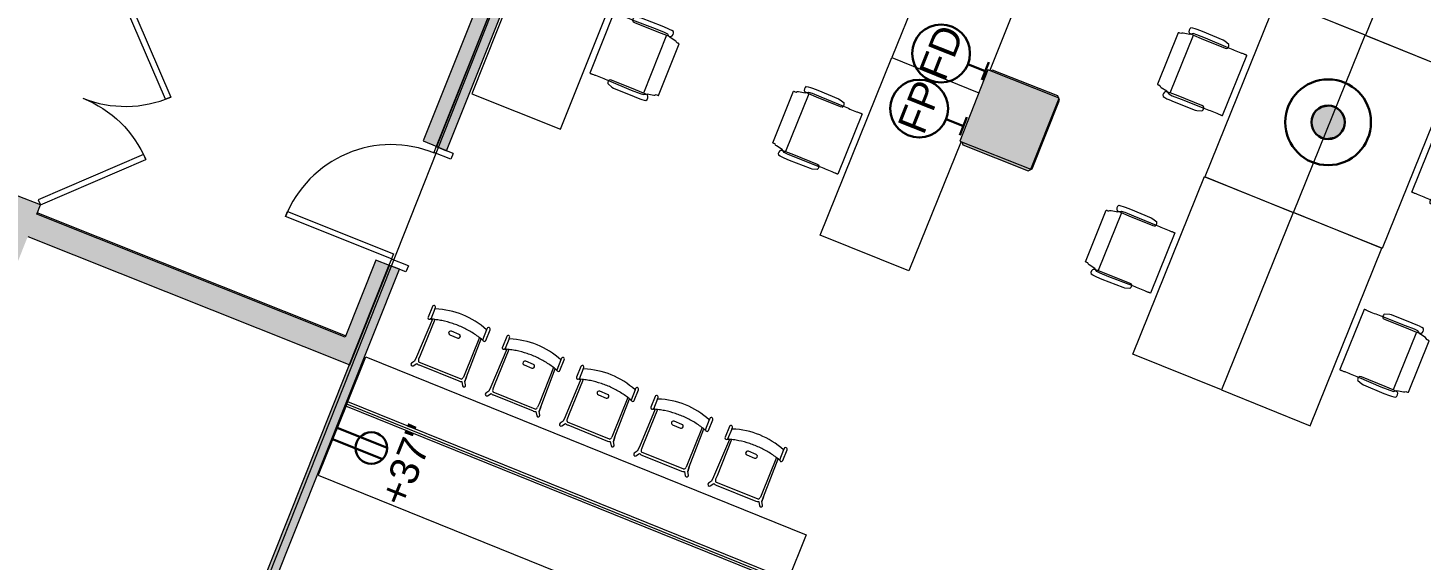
# Model space of a CAD drawing. Header units: inches. Extents: x -13 to 4331, y -638 to 2885.
# Drawn here: x 2525.5 to 2962.7, y 1834.7 to 2001.5 of the extents above; entities that cross this region are included whole.
import ezdxf

# ---------------------------------------------------------------- set-up
doc = ezdxf.new("R2010")
doc.units = ezdxf.units.IN
doc.header["$MEASUREMENT"] = 0
for name, color, linetype, lineweight in [('A-ANNO-NOTE', 131, 'Continuous', 30), ('A-DETL-THIN', 151, 'Continuous', 9), ('A-DOOR', 31, 'Continuous', 13), ('A-DOOR-FRAM', 31, 'Continuous', 20), ('A-WALL', 113, 'Continuous', 9), ('A-WALL-PATT', 111, 'Continuous', 13), ('Chevy Chase Pavilion_3rd Floor Base_dwg', 8, 'Continuous', 9), ('E-ELEC-FIXT', 91, 'Continuous', 9), ('I-FURN', 30, 'Continuous', 9), ('I-FURN-PNLS', 30, 'Continuous', 9), ('I-WALL', 2, 'Continuous', 13), ('Q-CASE', 31, 'Continuous', 9), ('S-COLS', 52, 'Continuous', 13)]:
    doc.layers.add(name, color=color, linetype=linetype, lineweight=lineweight)
doc.styles.add('Swis721 Lt BT', font='swissl.ttf', dxfattribs={"height": 9})

# ---------------------------------------------------------------- blocks, each defined once
blk = doc.blocks.new('Concrete-Rectangular-Column - 24x24-5082804-FIRST FLOOR POWER _ SIGNAL')
at = {"layer": 'S-COLS', "lineweight": 9}
blk.add_hatch(color=7, dxfattribs=at).paths.add_polyline_path([(12, -12), (12, 12), (-12, 12), (-12, -12)], flags=0)
at = {"layer": 'S-COLS', "color": 8, "lineweight": 20}
for p, q in [((12, 12), (-12, 12)), ((-12, 12), (-12, -12)), ((12, -12), (12, 12)), ((-12, -12), (12, -12))]:
    blk.add_line(p, q, dxfattribs=at)
blk = doc.blocks.new('Single Flush - OTJ_SOLIDFLUSH_ALUM-5082654-FIRST FLOOR POWER _ SIGNAL')
at = {"layer": 'A-DOOR', "lineweight": 20}
for p, q in [((16.15625, -1.75), (17.90625, -1.75)), ((16.15625, -37.5625), (16.15625, -1.75)), ((17.90625, -1.75), (17.90625, -37.5625)), ((17.90625, -37.5625), (16.15625, -37.5625))]:
    blk.add_line(p, q, dxfattribs=at)
at = {"layer": 'A-DOOR', "lineweight": 9}
blk.add_arc((17.90625, -1.75), 35.8125, 179.5, 270, dxfattribs=at)
at = {"layer": 'A-DOOR-FRAM'}
for p, q in [((-20, 4), (-20, -1.75)), ((-20, 4), (-18, 4)), ((-18, 4), (-18, -1.75)), ((18.000004, 4), (18.000004, -1.75)), ((18.000004, 4), (20.000004, 4)), ((20.000004, 4), (20.000004, -1.75)), ((-20, -1.75), (-18, -1.75)), ((18.000004, -1.75), (20.000004, -1.75))]:
    blk.add_line(p, q, dxfattribs=at)
blk = doc.blocks.new('C-Counter Top1 - 24_ Depth-5485153-FIRST FLOOR POWER _ SIGNAL')
at = {"layer": 'Q-CASE'}
for p, q in [((-47.26, 0), (-47.26, -24)), ((101.74, -24), (101.74, 0)), ((101.74, -0.75), (-47.26, -0.75)), ((-47.26, -24), (101.74, -24))]:
    blk.add_line(p, q, dxfattribs=at)
blk = doc.blocks.new('C-Counter Top1 - 16_ Depth_ Bar Height-5485154-FIRST FLOOR POWER _ SIGNAL')
at = {"layer": 'Q-CASE'}
for p, q in [((-47.26, 16), (101.74, 16)), ((-47.26, 0), (-47.26, 16)), ((101.74, 16), (101.74, 0)), ((101.74, 0.75), (-47.26, 0.75)), ((101.74, 0), (-47.26, 0))]:
    blk.add_line(p, q, dxfattribs=at)
blk = doc.blocks.new('HermanMiller_Collection_Air-Chair_SideChair_NoArms - No Arms-5099947-FIRST FLOOR POWER _ SIGNAL')
at = {"layer": 'I-FURN'}
for p, q in [((-5.68, 9.75), (-9.31, 9.75)), ((-9.31, 8.75), (-8.85, 8.75)), ((-9.31, 8.75), (-8.81, 8.75)), ((-8.84, 8.77), (-5.42, 8.77)), ((-5.42, 8.77), (-5.68, 8.77)), ((-5.57, 8.22), (-5.42, 8.77)), ((9.64, 9.14), (8.69, 8.54)), ((-5.8, 7.57), (6.45, 7.57)), ((7.17, 8.43), (-5.57, 8.22)), ((6.45, 7.57), (7.62, 7.57)), ((8.69, 8.54), (7.17, 8.43)), ((7.17, 8.43), (8.69, 8.54)), ((8.49, 7.13), (8.49, -7.13)), ((9.08, 7.59), (10.24, 8.35)), ((9.27, -6.7), (9.27, 6.7)), ((-4.32, 1.3), (-4.32, -1.3)), ((-3.07, -1.32), (-3.07, 1.32)), ((-5.8, -7.57), (6.45, -7.57)), ((-5.42, -8.77), (-5.57, -8.22)), ((-5.57, -8.22), (7.17, -8.43)), ((6.45, -7.57), (7.62, -7.57)), ((7.17, -8.43), (8.69, -8.54)), ((8.69, -8.54), (9.64, -9.14)), ((10.24, -8.35), (9.08, -7.59)), ((-8.85, -8.75), (-9.31, -8.75)), ((-9.31, -9.75), (-5.68, -9.75)), ((-8.84, -8.77), (-5.42, -8.77)), ((-5.68, -8.77), (-5.42, -8.77))]:
    blk.add_line(p, q, dxfattribs=at)
for centre, radius, start, end in [((14.84, 0), 25.25, 159.7239, 199.9201), ((-9.31, 9.25), 0.5, 90, 270.1396), ((-5.68, 9.26), 0.492, 270, 90), ((9.91, 8.72), 0.5, 311.8715, 122.6899), ((7.62, 6.48), 1.09, 36.581, 90.0885), ((7.77, 6.85), 1.51, 354.3907, 29.6995), ((-3.69, 1.32), 0.625, 360, 182.1509), ((-3.69, -1.32), 0.625, 177.8491, 360), ((14.83, 0), 25.24, 199.9201, 200.2762), ((7.62, -6.48), 1.09, 269.9026, 323.4112), ((7.77, -6.85), 1.51, 330.3005, 5.6093), ((9.91, -8.72), 0.5, 237.3101, 48.1285), ((-9.31, -9.25), 0.5, 89.8604, 270), ((-5.68, -9.26), 0.492, 270, 90)]:
    blk.add_arc(centre, radius, start, end, dxfattribs=at)
blk.add_open_spline([(-5.42, 8.77), (-5.6, 8.2), (-5.92, 7.07), (-6.43, 4.75), (-6.8, 1.79), (-6.8, -1.79), (-6.43, -4.75), (-5.92, -7.07), (-5.6, -8.2), (-5.42, -8.77)], degree=3, knots=[-1, -1, -1, -1, -0.9, -0.8, -0.6, -0.4, -0.2, -0.1, 0, 0, 0, 0], dxfattribs=at)
blk = doc.blocks.new('F - BENCHING _RECTANGULAR-1 CHAIRS_ - F - BENCHING _RECTANGULAR-1 CHAIRS_-5112091-FIRST FLOOR POWER _ SIGNAL')
at = {"layer": 'I-FURN'}
for p, q in [((8.75, 39.66), (-8.68, 39.66)), ((-11.77, 35.18), (-11.8, 34.53)), ((-11.7, 35.95), (-11.77, 35.18)), ((-11.59, 36.56), (-11.7, 35.95)), ((-10.18, 35.18), (-10.28, 34.02)), ((-9.77, 35.78), (-10.18, 35.18)), ((-9.79, 36.11), (-9.81, 36.34)), ((-9.73, 34.95), (-9.79, 36.11)), ((-9.54, 36.11), (-9.77, 35.78)), ((-9.14, 38.18), (-9.54, 36.11)), ((-8.99, 38.56), (-9.14, 38.18)), ((-8.74, 38.82), (-8.99, 38.56)), ((9.06, 38.56), (8.8, 38.82)), ((9.13, 38.42), (9.06, 38.56)), ((9.21, 38.18), (9.13, 38.42)), ((9.61, 36.11), (9.21, 38.18)), ((9.84, 35.78), (9.61, 36.11)), ((9.86, 36.11), (9.79, 34.95)), ((10.24, 35.18), (9.84, 35.78)), ((9.88, 36.34), (9.86, 36.11)), ((10.35, 34.02), (10.24, 35.18)), ((11.77, 35.95), (11.66, 36.56)), ((11.84, 35.18), (11.77, 35.95)), ((11.87, 34.53), (11.84, 35.18)), ((-11.8, 34.53), (-11.85, 32.67)), ((-11.85, 32.67), (-11.75, 25.67)), ((-10.28, 34.02), (-10.28, 31.02)), ((-10.28, 31.02), (-10.17, 23.35)), ((-9.68, 32.27), (-9.73, 34.95)), ((-9.73, 34.95), (9.79, 34.95)), ((-9.68, 24.18), (-9.68, 32.27)), ((9.79, 34.95), (9.75, 32.27)), ((9.75, 32.27), (9.75, 24.18)), ((10.24, 23.35), (10.35, 31.02)), ((10.35, 31.02), (10.35, 34.02)), ((11.82, 25.67), (11.92, 32.67)), ((11.92, 32.67), (11.87, 34.53)), ((-11.75, 25.67), (-11.69, 25.08)), ((-11.69, 25.08), (-11.2, 23.58)), ((-9.74, 23.68), (-9.68, 24.18)), ((9.75, 24.18), (9.81, 23.68)), ((11.27, 23.58), (11.76, 25.08)), ((11.76, 25.08), (11.82, 25.67)), ((-10.14, 17.03), (10.2, 17.03))]:
    blk.add_line(p, q, dxfattribs=at)
for centre, radius, start, end in [((-10.82, 35.49), 1.32, 40.065, 125.935), ((10.89, 35.49), 1.32, 54.065, 139.935), ((-10.48, 24.43), 1.12, 229.743, 286.0891), ((-10.4, 24.1), 0.781, 286.8466, 327.6782), ((10.47, 24.1), 0.781, 212.3218, 253.1534), ((10.55, 24.43), 1.12, 253.9109, 310.257)]:
    blk.add_arc(centre, radius, start, end, dxfattribs=at)
for points, knots in [([(-8.68, 39.66), (-8.68, 39.66), (-8.69, 39.64), (-8.7, 39.59), (-8.71, 39.53), (-8.71, 39.44), (-8.72, 39.34), (-8.73, 39.19), (-8.73, 39.01), (-8.74, 38.87), (-8.74, 38.82)], [0, 0, 0, 0, 0.111111, 0.222222, 0.333333, 0.444444, 0.555556, 0.666667, 0.888889, 1, 1, 1, 1]), ([(8.8, 38.82), (8.8, 39.01), (8.79, 39.28), (8.78, 39.5), (8.77, 39.59), (8.76, 39.64), (8.75, 39.66), (8.75, 39.66)], [0, 0, 0, 0, 0.444444, 0.666667, 0.777778, 0.888889, 1, 1, 1, 1]), ([(-10.18, 17.97), (-10.18, 17.89), (-10.18, 17.73), (-10.18, 17.4), (-10.16, 17.1), (-10.14, 17.03), (-10.14, 17.03)], [0, 0, 0, 0, 0.181818, 0.363636, 0.727273, 1, 1, 1, 1]), ([(10.2, 17.03), (10.21, 17.03), (10.21, 17.03), (10.22, 17.06), (10.23, 17.12), (10.23, 17.19), (10.24, 17.27), (10.25, 17.41), (10.25, 17.64), (10.25, 17.85), (10.25, 17.97)], [0, 0, 0, 0, 0.090909, 0.181818, 0.272727, 0.363636, 0.454545, 0.545455, 0.727273, 1, 1, 1, 1])]:
    blk.add_open_spline(points, degree=3, knots=knots, dxfattribs=at)
for points in [[(-10.17, 23.35), (-10.16, 22.62), (-10.15, 21.16), (-10.14, 19.68), (-10.13, 18.94)], [(10.2, 18.94), (10.2, 19.68), (10.21, 21.16), (10.23, 22.62), (10.24, 23.35)], [(-10.13, 18.94), (-10.14, 18.78), (-10.16, 18.46), (-10.17, 18.13), (-10.18, 17.97)], [(10.25, 17.97), (10.24, 18.13), (10.23, 18.46), (10.21, 18.78), (10.2, 18.94)]]:
    blk.add_open_spline(points, degree=3, dxfattribs=at)
at = {"layer": 'I-FURN-PNLS'}
for p, q in [((30, 15), (-30, 15)), ((-30, 15), (-30, -15)), ((30, -15), (30, 15)), ((-30, -15), (30, -15))]:
    blk.add_line(p, q, dxfattribs=at)
blk = doc.blocks.new('F - BENCHING _RECTANGULAR-1 CHAIRS_ - F - BENCHING _RECTANGULAR-1 CHAIRS_-5189738-FIRST FLOOR POWER _ SIGNAL')
at = {"layer": 'I-FURN'}
for p, q in [((-10.14, -17.03), (10.2, -17.03)), ((-11.85, -32.67), (-11.75, -25.67)), ((-11.75, -25.67), (-11.69, -25.08)), ((-11.69, -25.08), (-11.2, -23.58)), ((-10.28, -31.02), (-10.17, -23.35)), ((-9.74, -23.68), (-9.68, -24.18)), ((-9.68, -24.18), (-9.68, -32.27)), ((9.75, -24.18), (9.81, -23.68)), ((9.75, -32.27), (9.75, -24.18)), ((10.24, -23.35), (10.35, -31.02)), ((11.27, -23.58), (11.76, -25.08)), ((11.76, -25.08), (11.82, -25.67)), ((11.82, -25.67), (11.92, -32.67)), ((-11.8, -34.53), (-11.85, -32.67)), ((-11.77, -35.18), (-11.8, -34.53)), ((-10.28, -34.02), (-10.28, -31.02)), ((-10.18, -35.18), (-10.28, -34.02)), ((-9.73, -34.95), (-9.79, -36.11)), ((-9.68, -32.27), (-9.73, -34.95)), ((-9.73, -34.95), (9.79, -34.95)), ((9.79, -34.95), (9.75, -32.27)), ((9.86, -36.11), (9.79, -34.95)), ((10.35, -34.02), (10.24, -35.18)), ((10.35, -31.02), (10.35, -34.02)), ((11.87, -34.53), (11.84, -35.18)), ((11.92, -32.67), (11.87, -34.53)), ((-11.7, -35.95), (-11.77, -35.18)), ((-11.59, -36.56), (-11.7, -35.95)), ((-9.77, -35.78), (-10.18, -35.18)), ((-9.79, -36.11), (-9.81, -36.34)), ((-9.54, -36.11), (-9.77, -35.78)), ((-9.14, -38.18), (-9.54, -36.11)), ((-8.99, -38.56), (-9.14, -38.18)), ((-8.74, -38.82), (-8.99, -38.56)), ((9.06, -38.56), (8.8, -38.82)), ((9.13, -38.42), (9.06, -38.56)), ((9.21, -38.18), (9.13, -38.42)), ((9.61, -36.11), (9.21, -38.18)), ((9.84, -35.78), (9.61, -36.11)), ((10.24, -35.18), (9.84, -35.78)), ((9.88, -36.34), (9.86, -36.11)), ((11.77, -35.95), (11.66, -36.56)), ((11.84, -35.18), (11.77, -35.95)), ((8.75, -39.66), (-8.68, -39.66))]:
    blk.add_line(p, q, dxfattribs=at)
for centre, radius, start, end in [((-10.48, -24.43), 1.12, 73.9109, 130.257), ((-10.4, -24.1), 0.781, 32.3218, 73.1534), ((10.47, -24.1), 0.781, 106.8466, 147.6782), ((10.55, -24.43), 1.12, 49.743, 106.0891), ((-10.82, -35.49), 1.32, 234.065, 319.935), ((10.89, -35.49), 1.32, 220.065, 305.935)]:
    blk.add_arc(centre, radius, start, end, dxfattribs=at)
for points, knots in [([(-10.18, -17.97), (-10.18, -17.85), (-10.18, -17.64), (-10.18, -17.41), (-10.17, -17.27), (-10.17, -17.19), (-10.16, -17.12), (-10.15, -17.06), (-10.14, -17.03), (-10.14, -17.03), (-10.14, -17.03)], [-1, -1, -1, -1, -0.727273, -0.545455, -0.454545, -0.363636, -0.272727, -0.181818, -0.090909, 0, 0, 0, 0]), ([(10.2, -17.03), (10.21, -17.03), (10.23, -17.1), (10.25, -17.4), (10.25, -17.73), (10.25, -17.89), (10.25, -17.97)], [-1, -1, -1, -1, -0.727273, -0.363636, -0.181818, 0, 0, 0, 0]), ([(-8.68, -39.66), (-8.68, -39.66), (-8.69, -39.64), (-8.7, -39.59), (-8.71, -39.5), (-8.73, -39.28), (-8.73, -39.01), (-8.74, -38.82)], [-1, -1, -1, -1, -0.888889, -0.777778, -0.666667, -0.444444, 0, 0, 0, 0]), ([(8.8, -38.82), (8.8, -38.87), (8.8, -39.01), (8.8, -39.19), (8.79, -39.34), (8.78, -39.44), (8.78, -39.53), (8.77, -39.59), (8.76, -39.64), (8.75, -39.66), (8.75, -39.66)], [-1, -1, -1, -1, -0.888889, -0.666667, -0.555556, -0.444444, -0.333333, -0.222222, -0.111111, 0, 0, 0, 0])]:
    blk.add_open_spline(points, degree=3, knots=knots, dxfattribs=at)
for points in [[(-10.13, -18.94), (-10.14, -18.78), (-10.16, -18.46), (-10.17, -18.13), (-10.18, -17.97)], [(-10.17, -23.35), (-10.16, -22.62), (-10.15, -21.16), (-10.14, -19.68), (-10.13, -18.94)], [(10.25, -17.97), (10.24, -18.13), (10.23, -18.46), (10.21, -18.78), (10.2, -18.94)], [(10.2, -18.94), (10.2, -19.68), (10.21, -21.16), (10.23, -22.62), (10.24, -23.35)]]:
    blk.add_open_spline(points, degree=3, dxfattribs=at)
at = {"layer": 'I-FURN-PNLS'}
for p, q in [((-30, 15), (30, 15)), ((-30, -15), (-30, 15)), ((30, 15), (30, -15)), ((30, -15), (-30, -15))]:
    blk.add_line(p, q, dxfattribs=at)
blk = doc.blocks.new('F - BENCHING _RECTANGULAR-1 CHAIRS_ - F - BENCHING _RECTANGULAR-1 CHAIRS_-V31-FIRST FLOOR POWER _ SIGNAL')
at = {"layer": 'I-FURN'}
for p, q in [((8.75, 39.66), (-8.68, 39.66)), ((-11.77, 35.18), (-11.8, 34.53)), ((-11.7, 35.95), (-11.77, 35.18)), ((-11.59, 36.56), (-11.7, 35.95)), ((-10.18, 35.18), (-10.28, 34.02)), ((-9.77, 35.78), (-10.18, 35.18)), ((-9.79, 36.11), (-9.81, 36.34)), ((-9.73, 34.95), (-9.79, 36.11)), ((-9.54, 36.11), (-9.77, 35.78)), ((-9.14, 38.18), (-9.54, 36.11)), ((-8.99, 38.56), (-9.14, 38.18)), ((-8.74, 38.82), (-8.99, 38.56)), ((9.06, 38.56), (8.8, 38.82)), ((9.13, 38.42), (9.06, 38.56)), ((9.21, 38.18), (9.13, 38.42)), ((9.61, 36.11), (9.21, 38.18)), ((9.84, 35.78), (9.61, 36.11)), ((9.86, 36.11), (9.79, 34.95)), ((10.24, 35.18), (9.84, 35.78)), ((9.88, 36.34), (9.86, 36.11)), ((10.35, 34.02), (10.24, 35.18)), ((11.77, 35.95), (11.66, 36.56)), ((11.84, 35.18), (11.77, 35.95)), ((11.87, 34.53), (11.84, 35.18)), ((-11.8, 34.53), (-11.85, 32.67)), ((-11.85, 32.67), (-11.75, 25.67)), ((-10.28, 34.02), (-10.28, 31.02)), ((-10.28, 31.02), (-10.17, 23.35)), ((-9.68, 32.27), (-9.73, 34.95)), ((-9.73, 34.95), (9.79, 34.95)), ((-9.68, 24.18), (-9.68, 32.27)), ((9.79, 34.95), (9.75, 32.27)), ((9.75, 32.27), (9.75, 24.18)), ((10.24, 23.35), (10.35, 31.02)), ((10.35, 31.02), (10.35, 34.02)), ((11.82, 25.67), (11.92, 32.67)), ((11.92, 32.67), (11.87, 34.53)), ((-11.75, 25.67), (-11.69, 25.08)), ((-11.69, 25.08), (-11.2, 23.58)), ((-9.74, 23.68), (-9.68, 24.18)), ((9.75, 24.18), (9.81, 23.68)), ((11.27, 23.58), (11.76, 25.08)), ((11.76, 25.08), (11.82, 25.67)), ((-10.14, 17.03), (10.2, 17.03))]:
    blk.add_line(p, q, dxfattribs=at)
for centre, radius, start, end in [((-10.82, 35.49), 1.32, 40.065, 125.935), ((10.89, 35.49), 1.32, 54.065, 139.935), ((-10.48, 24.43), 1.12, 229.743, 286.0891), ((-10.4, 24.1), 0.781, 286.8466, 327.6782), ((10.47, 24.1), 0.781, 212.3218, 253.1534), ((10.55, 24.43), 1.12, 253.9109, 310.257)]:
    blk.add_arc(centre, radius, start, end, dxfattribs=at)
for points, knots in [([(-8.68, 39.66), (-8.68, 39.66), (-8.69, 39.64), (-8.7, 39.59), (-8.71, 39.53), (-8.71, 39.44), (-8.72, 39.34), (-8.73, 39.19), (-8.73, 39.01), (-8.74, 38.87), (-8.74, 38.82)], [0, 0, 0, 0, 0.111111, 0.222222, 0.333333, 0.444444, 0.555556, 0.666667, 0.888889, 1, 1, 1, 1]), ([(8.8, 38.82), (8.8, 39.01), (8.79, 39.28), (8.78, 39.5), (8.77, 39.59), (8.76, 39.64), (8.75, 39.66), (8.75, 39.66)], [0, 0, 0, 0, 0.444444, 0.666667, 0.777778, 0.888889, 1, 1, 1, 1]), ([(-10.18, 17.97), (-10.18, 17.89), (-10.18, 17.73), (-10.18, 17.4), (-10.16, 17.1), (-10.14, 17.03), (-10.14, 17.03)], [0, 0, 0, 0, 0.181818, 0.363636, 0.727273, 1, 1, 1, 1]), ([(10.2, 17.03), (10.21, 17.03), (10.21, 17.03), (10.22, 17.06), (10.23, 17.12), (10.23, 17.19), (10.24, 17.27), (10.25, 17.41), (10.25, 17.64), (10.25, 17.85), (10.25, 17.97)], [0, 0, 0, 0, 0.090909, 0.181818, 0.272727, 0.363636, 0.454545, 0.545455, 0.727273, 1, 1, 1, 1])]:
    blk.add_open_spline(points, degree=3, knots=knots, dxfattribs=at)
for points in [[(-10.17, 23.35), (-10.16, 22.62), (-10.15, 21.16), (-10.14, 19.68), (-10.13, 18.94)], [(10.2, 18.94), (10.2, 19.68), (10.21, 21.16), (10.23, 22.62), (10.24, 23.35)], [(-10.13, 18.94), (-10.14, 18.78), (-10.16, 18.46), (-10.17, 18.13), (-10.18, 17.97)], [(10.25, 17.97), (10.24, 18.13), (10.23, 18.46), (10.21, 18.78), (10.2, 18.94)]]:
    blk.add_open_spline(points, degree=3, dxfattribs=at)
at = {"layer": 'I-FURN-PNLS'}
for p, q in [((30, 15), (-30, 15)), ((-30, 15), (-30, -14.46)), ((30, -15), (30, 15)), ((-22.28, -15), (30, -15))]:
    blk.add_line(p, q, dxfattribs=at)
blk = doc.blocks.new('F - BENCHING _RECTANGULAR-1 CHAIRS_ - F - BENCHING _RECTANGULAR-1 CHAIRS_-V32-FIRST FLOOR POWER _ SIGNAL')
at = {"layer": 'I-FURN'}
for p, q in [((-10.14, -17.03), (10.2, -17.03)), ((-11.85, -32.67), (-11.75, -25.67)), ((-11.75, -25.67), (-11.69, -25.08)), ((-11.69, -25.08), (-11.2, -23.58)), ((-10.28, -31.02), (-10.17, -23.35)), ((-9.74, -23.68), (-9.68, -24.18)), ((-9.68, -24.18), (-9.68, -32.27)), ((9.75, -24.18), (9.81, -23.68)), ((9.75, -32.27), (9.75, -24.18)), ((10.24, -23.35), (10.35, -31.02)), ((11.27, -23.58), (11.76, -25.08)), ((11.76, -25.08), (11.82, -25.67)), ((11.82, -25.67), (11.92, -32.67)), ((-11.8, -34.53), (-11.85, -32.67)), ((-11.77, -35.18), (-11.8, -34.53)), ((-10.28, -34.02), (-10.28, -31.02)), ((-10.18, -35.18), (-10.28, -34.02)), ((-9.73, -34.95), (-9.79, -36.11)), ((-9.68, -32.27), (-9.73, -34.95)), ((-9.73, -34.95), (9.79, -34.95)), ((9.79, -34.95), (9.75, -32.27)), ((9.86, -36.11), (9.79, -34.95)), ((10.35, -34.02), (10.24, -35.18)), ((10.35, -31.02), (10.35, -34.02)), ((11.87, -34.53), (11.84, -35.18)), ((11.92, -32.67), (11.87, -34.53)), ((-11.7, -35.95), (-11.77, -35.18)), ((-11.59, -36.56), (-11.7, -35.95)), ((-9.77, -35.78), (-10.18, -35.18)), ((-9.79, -36.11), (-9.81, -36.34)), ((-9.54, -36.11), (-9.77, -35.78)), ((-9.14, -38.18), (-9.54, -36.11)), ((-8.99, -38.56), (-9.14, -38.18)), ((-8.74, -38.82), (-8.99, -38.56)), ((9.06, -38.56), (8.8, -38.82)), ((9.13, -38.42), (9.06, -38.56)), ((9.21, -38.18), (9.13, -38.42)), ((9.61, -36.11), (9.21, -38.18)), ((9.84, -35.78), (9.61, -36.11)), ((10.24, -35.18), (9.84, -35.78)), ((9.88, -36.34), (9.86, -36.11)), ((11.77, -35.95), (11.66, -36.56)), ((11.84, -35.18), (11.77, -35.95)), ((8.75, -39.66), (-8.68, -39.66))]:
    blk.add_line(p, q, dxfattribs=at)
for centre, radius, start, end in [((-10.48, -24.43), 1.12, 73.9109, 130.257), ((-10.4, -24.1), 0.781, 32.3218, 73.1534), ((10.47, -24.1), 0.781, 106.8466, 147.6782), ((10.55, -24.43), 1.12, 49.743, 106.0891), ((-10.82, -35.49), 1.32, 234.065, 319.935), ((10.89, -35.49), 1.32, 220.065, 305.935)]:
    blk.add_arc(centre, radius, start, end, dxfattribs=at)
for points, knots in [([(-10.18, -17.97), (-10.18, -17.85), (-10.18, -17.64), (-10.18, -17.41), (-10.17, -17.27), (-10.17, -17.19), (-10.16, -17.12), (-10.15, -17.06), (-10.14, -17.03), (-10.14, -17.03), (-10.14, -17.03)], [-1, -1, -1, -1, -0.727273, -0.545455, -0.454545, -0.363636, -0.272727, -0.181818, -0.090909, 0, 0, 0, 0]), ([(10.2, -17.03), (10.21, -17.03), (10.23, -17.1), (10.25, -17.4), (10.25, -17.73), (10.25, -17.89), (10.25, -17.97)], [-1, -1, -1, -1, -0.727273, -0.363636, -0.181818, 0, 0, 0, 0]), ([(-8.68, -39.66), (-8.68, -39.66), (-8.69, -39.64), (-8.7, -39.59), (-8.71, -39.5), (-8.73, -39.28), (-8.73, -39.01), (-8.74, -38.82)], [-1, -1, -1, -1, -0.888889, -0.777778, -0.666667, -0.444444, 0, 0, 0, 0]), ([(8.8, -38.82), (8.8, -38.87), (8.8, -39.01), (8.8, -39.19), (8.79, -39.34), (8.78, -39.44), (8.78, -39.53), (8.77, -39.59), (8.76, -39.64), (8.75, -39.66), (8.75, -39.66)], [-1, -1, -1, -1, -0.888889, -0.666667, -0.555556, -0.444444, -0.333333, -0.222222, -0.111111, 0, 0, 0, 0])]:
    blk.add_open_spline(points, degree=3, knots=knots, dxfattribs=at)
for points in [[(-10.13, -18.94), (-10.14, -18.78), (-10.16, -18.46), (-10.17, -18.13), (-10.18, -17.97)], [(-10.17, -23.35), (-10.16, -22.62), (-10.15, -21.16), (-10.14, -19.68), (-10.13, -18.94)], [(10.25, -17.97), (10.24, -18.13), (10.23, -18.46), (10.21, -18.78), (10.2, -18.94)], [(10.2, -18.94), (10.2, -19.68), (10.21, -21.16), (10.23, -22.62), (10.24, -23.35)]]:
    blk.add_open_spline(points, degree=3, dxfattribs=at)
at = {"layer": 'I-FURN-PNLS'}
for p, q in [((-30, -15), (-30, 14.46)), ((-13.72, 15), (30, 15)), ((30, 15), (30, -15)), ((30, -15), (-30, -15))]:
    blk.add_line(p, q, dxfattribs=at)
blk = doc.blocks.new('PS - Power Device _Wall Base_ - Basefeed Data-V53-FIRST FLOOR POWER _ SIGNAL')
at = {"layer": 'E-ELEC-FIXT'}
for p, q in [((2825.32, 1985.19), (2826.34, 1987.75)), ((2825.32, 1985.19), (2825.5, 1985.12)), ((2826.51, 1987.68), (2826.34, 1987.75))]:
    blk.add_line(p, q, dxfattribs=at)
blk = doc.blocks.new('Chevy Chase Pavilion_3rd Floor Base_dwg__U3-5518006-FIRST FLOOR POWER _ SIGNAL')
at = {"layer": 'A-DOOR', "color": 7, "lineweight": 9, "flags": 128}
blk.add_lwpolyline([(0, 0), (25.46, 25.46), (26.07, 24.84), (26.66, 24.18), (1.24, -1.24)], close=True, dxfattribs=at)
at = {"layer": 'A-DOOR', "color": 7, "lineweight": 9}
blk.add_arc((0, 0), 36, 0, 45, dxfattribs=at)
blk = doc.blocks.new('Chevy Chase Pavilion_3rd Floor Base_dwg__U3-5518005-FIRST FLOOR POWER _ SIGNAL')
at = {"layer": 'A-DOOR', "color": 7, "lineweight": 9, "flags": 128}
blk.add_lwpolyline([(0, 0), (25.46, 25.46), (26.07, 24.84), (26.66, 24.18), (1.24, -1.24)], close=True, dxfattribs=at)
at = {"layer": 'A-DOOR', "color": 7, "lineweight": 9}
blk.add_arc((0, 0), 36, 0, 45, dxfattribs=at)
blk = doc.blocks.new('Chevy Chase Pavilion_3rd Floor Base_dwg-5020009-FIRST FLOOR POWER _ SIGNAL')
at = {"layer": 'A-WALL-PATT', "lineweight": 9}
h = blk.add_hatch(color=7, dxfattribs=at)
h.paths.add_polyline_path([(2839.39, 1956.78), (2840.69, 1957.34), (2849.23, 1978.9), (2849.03, 1979.36), (2840.25, 1957.2), (2818.54, 1965.8), (2818.94, 1964.89), (2838.33, 1957.2)], flags=0)
h.paths.add_polyline_path([(2848.94, 1979.57), (2848.67, 1980.2), (2828.22, 1988.3), (2827.59, 1988.03), (2848.67, 1979.68)], flags=0)
at = {"layer": 'A-WALL', "color": 7}
blk.add_line((2625.21, 1905.01), (2528.47, 1943.59), dxfattribs=at)
at = {"layer": 'S-COLS', "color": 7, "lineweight": 9, "flags": 128}
for points in [[(2848.94, 1979.57), (2848.67, 1980.2), (2828.22, 1988.3), (2827.59, 1988.03)], [(2818.54, 1965.8), (2818.94, 1964.89), (2839.39, 1956.78), (2840.69, 1957.34), (2849.23, 1978.9), (2849.03, 1979.36)]]:
    blk.add_lwpolyline(points, dxfattribs=at)
at = {"rotation": 248.2578975104178}
blk.add_blockref('Chevy Chase Pavilion_3rd Floor Base_dwg__U3-5518006-FIRST FLOOR POWER _ SIGNAL', (2556.12, 2012.93), dxfattribs=at)
at = {"extrusion": (0, 0, -1), "zscale": -1, "rotation": 111.7418975103844}
blk.add_blockref('Chevy Chase Pavilion_3rd Floor Base_dwg__U3-5518005-FIRST FLOOR POWER _ SIGNAL', (-2529.45, 1946.05), dxfattribs=at)

msp = doc.modelspace()

# ---------------------------------------------------------------- hatches: boundary and pattern name
at = {"layer": 'A-ANNO-NOTE', "lineweight": 9}
for points in [[(2929.56, 1968.49), (2930.6, 1976.33), (2928.41, 1970.71)], [(2928.41, 1973.2), (2930.6, 1976.33), (2929.38, 1975.19)], [(2928.41, 1970.71), (2930.6, 1976.33), (2928.41, 1973.2)], [(2929.38, 1975.19), (2930.6, 1976.33), (2930.05, 1975.9)], [(2936.41, 1967.58), (2930.6, 1976.33), (2929.56, 1968.49)], [(2930.6, 1976.33), (2934.75, 1977.05), (2932.26, 1977.05)], [(2936.96, 1975.9), (2934.75, 1977.05), (2930.6, 1976.33)], [(2930.6, 1976.33), (2931.99, 1976.98), (2930.96, 1976.54)], [(2936.41, 1967.58), (2937.46, 1975.41), (2930.6, 1976.33)], [(2937.46, 1975.41), (2936.96, 1975.9), (2930.6, 1976.33)], [(2934.75, 1977.05), (2932.95, 1977.17), (2932.26, 1977.05)], [(2934.75, 1977.05), (2934.06, 1977.17), (2932.95, 1977.17)], [(2936.96, 1975.9), (2936.05, 1976.54), (2934.75, 1977.05)], [(2936.05, 1976.54), (2935.42, 1976.84), (2935.02, 1976.98)], [(2936.96, 1975.9), (2936.75, 1976.08), (2936.05, 1976.54)], [(2928.41, 1970.71), (2928.41, 1973.2), (2928.29, 1971.39)], [(2928.29, 1971.39), (2928.41, 1973.2), (2928.29, 1972.51)], [(2928.41, 1973.2), (2929.38, 1975.19), (2928.91, 1974.5)], [(2936.41, 1967.58), (2938.61, 1973.2), (2937.46, 1975.41)], [(2936.41, 1967.58), (2938.61, 1970.71), (2938.61, 1973.2)], [(2938.61, 1973.2), (2938.1, 1974.5), (2937.46, 1975.41)], [(2938.1, 1974.5), (2937.96, 1974.74), (2937.64, 1975.19)], [(2938.61, 1973.2), (2938.53, 1973.47), (2938.1, 1974.5)], [(2938.53, 1973.47), (2938.4, 1973.86), (2938.1, 1974.5)], [(2938.61, 1970.71), (2938.73, 1971.39), (2938.61, 1973.2)], [(2938.73, 1971.39), (2938.73, 1972.51), (2938.61, 1973.2)], [(2938.73, 1971.39), (2938.76, 1971.95), (2938.73, 1972.51)], [(2929.56, 1968.49), (2928.41, 1970.71), (2928.91, 1969.41)], [(2936.41, 1967.58), (2929.56, 1968.49), (2930.05, 1968)], [(2932.26, 1966.85), (2930.05, 1968), (2930.96, 1967.36)], [(2932.26, 1966.85), (2936.41, 1967.58), (2930.05, 1968)], [(2934.75, 1966.85), (2936.41, 1967.58), (2932.26, 1966.85)], [(2934.75, 1966.85), (2935.02, 1966.92), (2936.41, 1967.58)], [(2935.02, 1966.92), (2936.05, 1967.36), (2936.41, 1967.58)], [(2935.02, 1966.92), (2935.42, 1967.06), (2936.05, 1967.36)], [(2936.41, 1967.58), (2937.64, 1968.71), (2938.61, 1970.71)], [(2936.41, 1967.58), (2936.96, 1968), (2937.64, 1968.71)], [(2937.64, 1968.71), (2938.1, 1969.41), (2938.61, 1970.71)], [(2938.1, 1969.41), (2938.4, 1970.04), (2938.53, 1970.44)], [(2932.95, 1966.73), (2934.75, 1966.85), (2932.26, 1966.85)], [(2932.95, 1966.73), (2934.06, 1966.73), (2934.75, 1966.85)], [(2933.51, 1966.7), (2934.06, 1966.73), (2932.95, 1966.73)]]:
    msp.add_hatch(color=256, dxfattribs=at).paths.add_polyline_path(points, flags=0)
at = {"layer": 'A-WALL-PATT', "lineweight": 9}
h = msp.add_hatch(color=7, dxfattribs=at)
h.paths.add_polyline_path([(2579.01, 1767.74), (2642.08, 1925.88), (2638.83, 1927.18), (2575.76, 1769.04)], flags=0)
h.paths.add_polyline_path([(2656.89, 1963.03), (2716.72, 2113.05), (2715.49, 2110.38), (2712.55, 2111.55), (2687.68, 2049.18), (2686.04, 2045.57), (2684.48, 2041.14), (2653.87, 1964.39), (2653.69, 1964.46), (2653.64, 1964.33), (2653.87, 1964.24)], flags=0)
h.paths.add_polyline_path([(2712.27, 2111.33), (2712.55, 2111.55), (2712.38, 2111.62), (2712.35, 2111.55)], flags=0)
for points in [[(2653.87, 1964.39), (2684.48, 2041.14), (2686.04, 2045.57), (2687.68, 2049.18), (2712.55, 2111.55), (2712.27, 2111.33), (2712.38, 2111.62), (2708.26, 2113.26), (2649.57, 1966.1)], [(2510.61, 1898.8), (2529.45, 1946.05), (2522.48, 1948.83), (2503.64, 1901.58), (2506.42, 1900.47)], [(2622.25, 1897.6), (2625.03, 1904.57), (2528.29, 1943.15), (2525.51, 1936.18), (2616.63, 1899.84)], [(2626.37, 1895.96), (2638.78, 1927.07), (2634.66, 1928.72), (2622.25, 1897.6), (2625.62, 1896.26)]]:
    msp.add_hatch(color=7, dxfattribs=at).paths.add_polyline_path(points, flags=0)

# ---------------------------------------------------------------- linework, layer by layer
at = {"layer": 'A-ANNO-NOTE'}
for p, q in [((2825.95, 1988.03), (2820.5, 1990.19)), ((2827.06, 1990.82), (2824.85, 1985.25)), ((2819.09, 1970.73), (2813.64, 1972.88)), ((2820.2, 1973.51), (2817.99, 1967.94)), ((2622.89, 1876), (2638.24, 1869.88)), ((2622.89, 1876), (2638.24, 1869.88)), ((2621.47, 1872.44), (2636.82, 1866.32))]:
    msp.add_line(p, q, dxfattribs=at)
for centre, radius in [((2812.07, 1993.54), 9.07), ((2805.21, 1976.23), 9.07), ((2933.51, 1971.95), 13.46), ((2933.51, 1971.95), 5.25), ((2633.29, 1869.79), 4.95)]:
    msp.add_circle(centre, radius, dxfattribs=at)
at = {"layer": 'A-ANNO-NOTE', "lineweight": 9}
for start, end in [(0, 180), (180, 0)]:
    msp.add_arc((2933.51, 1971.95), 5.25, start, end, dxfattribs=at)
at = {"layer": 'A-DETL-THIN'}
msp.add_line((2577.2, 1769.55), (2774.37, 2267.06), dxfattribs=at)
at = {"layer": 'A-WALL', "color": 8, "lineweight": 20}
for p, q in [((2653.87, 1964.39), (2712.55, 2111.55)), ((2705.48, 2106.29), (2649.57, 1966.1)), ((2649.57, 1966.1), (2653.87, 1964.39)), ((2529.45, 1946.05), (2522.48, 1948.83)), ((2528.29, 1943.15), (2529.45, 1946.05)), ((2625.03, 1904.57), (2528.29, 1943.15)), ((2525.51, 1936.18), (2626.55, 1895.89)), ((2634.66, 1928.72), (2625.03, 1904.57)), ((2638.96, 1927), (2634.66, 1928.72)), ((2626.55, 1895.89), (2638.96, 1927))]:
    msp.add_line(p, q, dxfattribs=at)
at = {"layer": 'I-WALL', "color": 8, "lineweight": 20}
for p, q in [((2656.89, 1963.03), (2744.98, 2183.91)), ((2686.04, 2045.57), (2653.64, 1964.33)), ((2653.64, 1964.33), (2656.89, 1963.03)), ((2638.83, 1927.18), (2575.76, 1769.04)), ((2584.01, 1780.28), (2642.08, 1925.88)), ((2642.08, 1925.88), (2638.83, 1927.18))]:
    msp.add_line(p, q, dxfattribs=at)

# ---------------------------------------------------------------- block references
at = {"layer": 'A-DOOR', "rotation": 248.2579999999967}
msp.add_blockref('Single Flush - OTJ_SOLIDFLUSH_ALUM-5082654-FIRST FLOOR POWER _ SIGNAL', (2647.86, 1945.11), dxfattribs=at)
at = {"layer": 'Chevy Chase Pavilion_3rd Floor Base_dwg', "color": 7}
msp.add_blockref('Chevy Chase Pavilion_3rd Floor Base_dwg-5020009-FIRST FLOOR POWER _ SIGNAL', (0, 0), dxfattribs=at)
at = {"layer": 'E-ELEC-FIXT'}
msp.add_blockref('PS - Power Device _Wall Base_ - Basefeed Data-V53-FIRST FLOOR POWER _ SIGNAL', (0, 0), dxfattribs=at)
at = {"layer": 'I-FURN'}
for name, p, rotation in [('F - BENCHING _RECTANGULAR-1 CHAIRS_ - F - BENCHING _RECTANGULAR-1 CHAIRS_-5189738-FIRST FLOOR POWER _ SIGNAL', (2942.56, 2032.67), 248.0000000000007), ('F - BENCHING _RECTANGULAR-1 CHAIRS_ - F - BENCHING _RECTANGULAR-1 CHAIRS_-V31-FIRST FLOOR POWER _ SIGNAL', (2821.77, 2014.41), 67.99999999999301), ('F - BENCHING _RECTANGULAR-1 CHAIRS_ - F - BENCHING _RECTANGULAR-1 CHAIRS_-5112091-FIRST FLOOR POWER _ SIGNAL', (2970.37, 2021.43), 248.0000000000012), ('F - BENCHING _RECTANGULAR-1 CHAIRS_ - F - BENCHING _RECTANGULAR-1 CHAIRS_-5112091-FIRST FLOOR POWER _ SIGNAL', (2689.83, 2003.17), 248.2579999999955), ('F - BENCHING _RECTANGULAR-1 CHAIRS_ - F - BENCHING _RECTANGULAR-1 CHAIRS_-5112091-FIRST FLOOR POWER _ SIGNAL', (2919.97, 1977.08), 67.99999999999301), ('F - BENCHING _RECTANGULAR-1 CHAIRS_ - F - BENCHING _RECTANGULAR-1 CHAIRS_-V32-FIRST FLOOR POWER _ SIGNAL', (2799.29, 1958.78), 247.9999999999935), ('F - BENCHING _RECTANGULAR-1 CHAIRS_ - F - BENCHING _RECTANGULAR-1 CHAIRS_-5189738-FIRST FLOOR POWER _ SIGNAL', (2947.79, 1965.84), 67.99999999999258), ('F - BENCHING _RECTANGULAR-1 CHAIRS_ - F - BENCHING _RECTANGULAR-1 CHAIRS_-5189738-FIRST FLOOR POWER _ SIGNAL', (2897.39, 1921.49), 247.9999999999935), ('F - BENCHING _RECTANGULAR-1 CHAIRS_ - F - BENCHING _RECTANGULAR-1 CHAIRS_-5112091-FIRST FLOOR POWER _ SIGNAL', (2925.2, 1910.25), 247.9999999999939), ('HermanMiller_Collection_Air-Chair_SideChair_NoArms - No Arms-5099947-FIRST FLOOR POWER _ SIGNAL', (2658.01, 1901.94), 248), ('HermanMiller_Collection_Air-Chair_SideChair_NoArms - No Arms-5099947-FIRST FLOOR POWER _ SIGNAL', (2681.31, 1892.53), 248), ('HermanMiller_Collection_Air-Chair_SideChair_NoArms - No Arms-5099947-FIRST FLOOR POWER _ SIGNAL', (2704.61, 1883.12), 248), ('HermanMiller_Collection_Air-Chair_SideChair_NoArms - No Arms-5099947-FIRST FLOOR POWER _ SIGNAL', (2727.9, 1873.71), 248), ('HermanMiller_Collection_Air-Chair_SideChair_NoArms - No Arms-5099947-FIRST FLOOR POWER _ SIGNAL', (2751.2, 1864.29), 248)]:
    msp.add_blockref(name, p, dxfattribs=dict(at, rotation=rotation))
at = {"layer": 'Q-CASE', "rotation": 338}
for name in ['C-Counter Top1 - 16_ Depth_ Bar Height-5485154-FIRST FLOOR POWER _ SIGNAL', 'C-Counter Top1 - 24_ Depth-5485153-FIRST FLOOR POWER _ SIGNAL']:
    msp.add_blockref(name, (2669.44, 1865.9), dxfattribs=at)
at = {"layer": 'S-COLS', "lineweight": 9, "rotation": 338.3805545101675}
msp.add_blockref('Concrete-Rectangular-Column - 24x24-5082804-FIRST FLOOR POWER _ SIGNAL', (2833.51, 1972.78), dxfattribs=at)

# ---------------------------------------------------------------- texts
at = {"layer": 'A-ANNO-NOTE', "lineweight": 9, "char_height": 9, "attachment_point": 1, "style": 'Swis721 Lt BT'}
for s, insert, width, rotation in [('FD', (2804.83, 1987.69), 19.695, 68.3806), ('FP', (2798.2, 1970.96), 18.18, 68.3806), ('+37"', (2635.53, 1854.15), 33.33, 68.258)]:
    msp.add_mtext(s, dxfattribs=dict(at, insert=insert, width=width, rotation=rotation))

doc.saveas('drawing.dxf')
